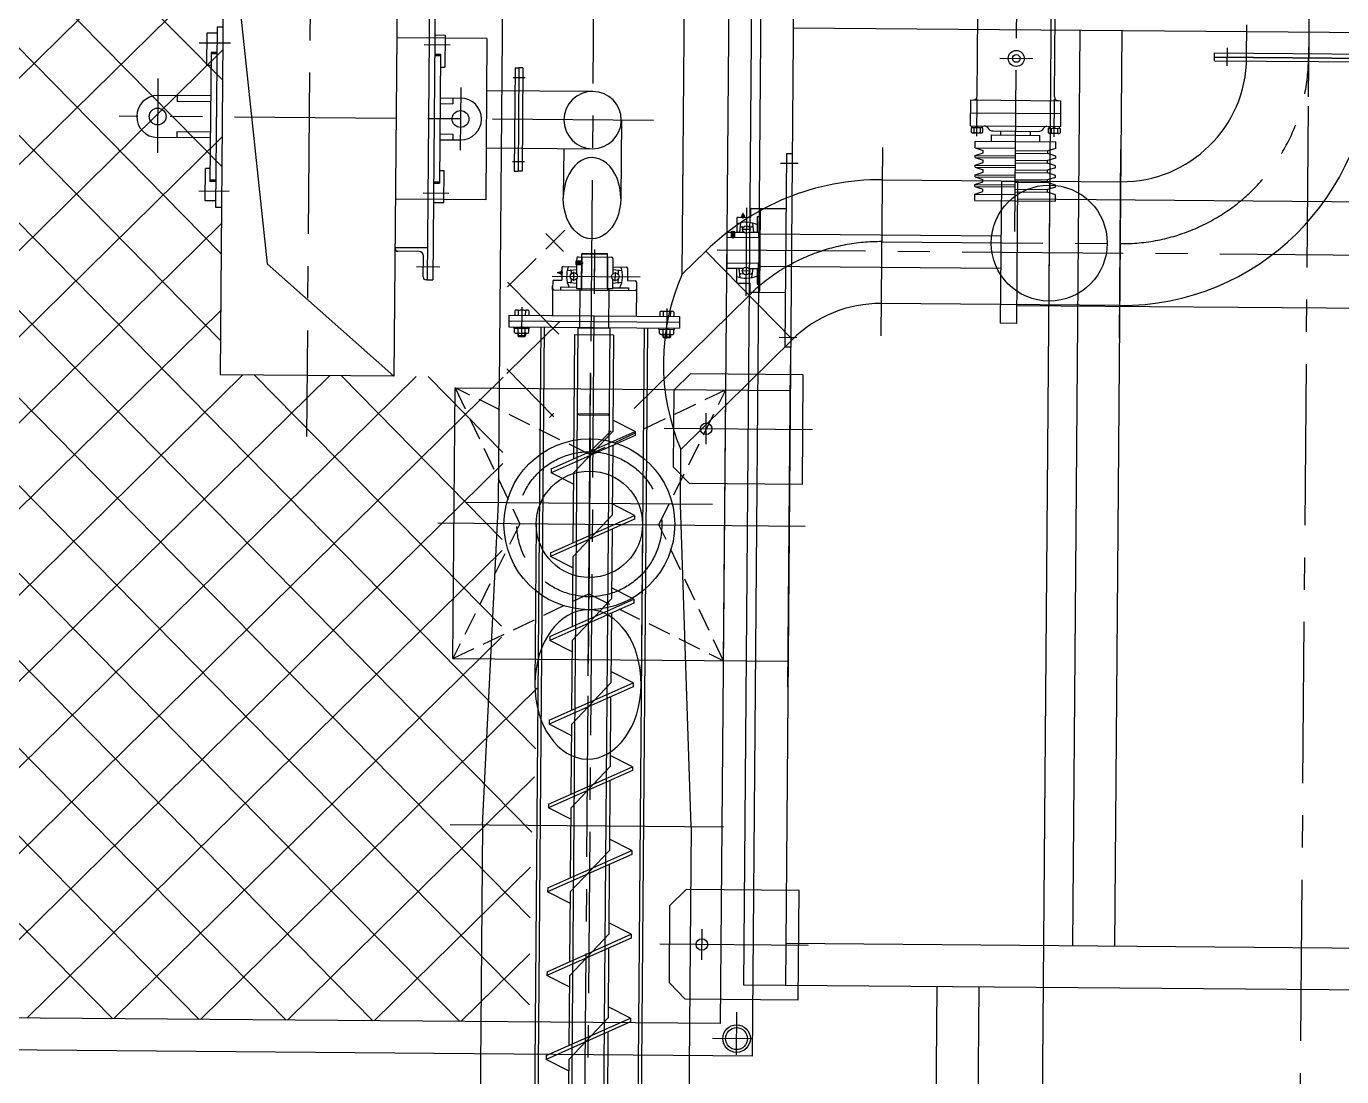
# Model space of a CAD drawing. Header units: millimetres. Extents: x 10462777 to 22643323, y 453826 to 1389191.
# Drawn here: x 11228202 to 11230243, y 603506 to 605135 of the extents above; entities that cross this region are included whole.
import ezdxf

# ---------------------------------------------------------------- set-up
doc = ezdxf.new("R2010")
doc.units = ezdxf.units.MM
doc.header["$LTSCALE"] = 200
doc.header["$MEASUREMENT"] = 0
doc.header["$PDMODE"] = 35
doc.header["$PDSIZE"] = -5
doc.linetypes.add('CENTER', pattern=[2, 1.25, -0.25, 0.25, -0.25])
doc.linetypes.add('HIDDEN_KS1', pattern=[0.26, 0.18, -0.08])
doc.layers.get('0').update_dxf_attribs({"linetype": 'CONTINUOUS'})
doc.layers.get('DEFPOINTS').update_dxf_attribs({"linetype": 'CONTINUOUS'})
for name, color, linetype in [('1', 1, 'CENTER'), ('2', 2, 'CONTINUOUS'), ('3', 3, 'HIDDEN_KS1'), ('4', 4, 'CONTINUOUS'), ('5', 4, 'CONTINUOUS'), ('panel', 4, 'CONTINUOUS')]:
    doc.layers.add(name, color=color, linetype=linetype)

# ---------------------------------------------------------------- blocks, each defined once
blk = doc.blocks.new('shot mc')
at = {"color": 2}
blk.add_line((13134439.1, -239345.8), (13134357.8, -249258.9), dxfattribs=at)
for p, q in [((13133948.1, -242512.6), (13133915.3, -246512.4)), ((13134013.1, -242513.1), (13133980.3, -246513)), ((13133929.4, -246622.6), (13133953.2, -243722.7)), ((13133879.8, -246572.1), (13133902.8, -243772.2)), ((13133110, -244723.8), (13133103.1, -245565.7)), ((13133379.9, -244726), (13133373, -245568)), ((13133535.4, -245764.3), (13133543.2, -244814.3)), ((13133820.4, -245409.6), (13133825.2, -244816.6)), ((13135592.4, -245041.1), (13133992.5, -245028)), ((13134696.1, -245072.8), (13134696.6, -245022.8)), ((13133517.3, -245044.1), (13133452.3, -245043.6)), ((13133517.3, -245044.1), (13133515.3, -245294.1)), ((13134437.5, -245031.7), (13134425.8, -246451.6)), ((13134502.5, -245032.2), (13134490.8, -246452.2)), ((13134646.1, -245078.4), (13134646.2, -245066.4)), ((13133561, -245089.5), (13133559.7, -245249.5)), ((13133561, -245089.5), (13133567, -245089.5)), ((13133567, -245089.5), (13133565.7, -245249.5)), ((13133573, -245089.6), (13133567, -245089.5)), ((13133573, -245089.6), (13133571.7, -245249.6)), ((13133516.7, -245124.6), (13133681.7, -245125.9)), ((13133725.9, -245170.8), (13133724.9, -245292.2)), ((13133516, -245213.7), (13133680.9, -245215)), ((13133636.4, -245214.7), (13133635.8, -245291.5)), ((13133559.7, -245249.5), (13133565.7, -245249.5)), ((13133571.7, -245249.6), (13133565.7, -245249.5)), ((13133515.3, -245294.1), (13133450.3, -245293.6)), ((13133374.7, -245369.5), (13133374.7, -245368)), ((13133374.7, -245368), (13133424.7, -245368.4)), ((13133412.1, -245374.3), (13133379.1, -245374)), ((13133418.3, -245413.8), (13133418.6, -245380.8)), ((13133424.3, -245418.4), (13133422.8, -245418.4)), ((13133424.3, -245418.4), (13133433.3, -245418.4)), ((13133984.1, -246050), (13133988.2, -245550)), ((13133373, -245568), (13133103.1, -245565.7)), ((13133807.9, -245589), (13133833.1, -245564.2)), ((13134008.1, -245565.7), (13133833.1, -245564.2)), ((13134006.7, -245735.7), (13134008.1, -245565.7)), ((13133464.5, -246005.7), (13133467.9, -245585.7)), ((13133467.9, -245585.7), (13133987.9, -245590)), ((13133806.9, -245709), (13133807.9, -245589)), ((13133884.4, -246009.2), (13133887.9, -245589.2)), ((13133817.4, -245766.6), (13133818.1, -245681.3)), ((13133806.9, -245709), (13133831.7, -245734.2)), ((13134006.7, -245735.7), (13133831.7, -245734.2)), ((13133867.4, -245767), (13133485.4, -245763.9)), ((13133510.3, -246264.1), (13133535.4, -245764.3)), ((13133834.3, -246266.8), (13133817.4, -245766.6)), ((13133464.5, -246005.7), (13133984.4, -246010)), ((13133884.3, -246267.2), (13133460.3, -246263.7)), ((13133510.3, -246264.1), (13133506.7, -246714.1)), ((13133834.3, -246266.8), (13133830.6, -246716.7)), ((13133801.3, -246389), (13133826.5, -246364.2)), ((13134001.5, -246365.6), (13133826.5, -246364.2)), ((13134000.1, -246535.6), (13134001.5, -246365.6)), ((13133800.3, -246509), (13133801.3, -246389)), ((13136180.8, -246466), (13133980.9, -246448)), ((13133800.3, -246509), (13133825.1, -246534.2)), ((13136245.2, -246531.5), (13133915.3, -246512.4)), ((13134215.3, -246514.9), (13134209.8, -247189.9)), ((13134280.3, -246515.4), (13134274.8, -247190.4)), ((13134000.1, -246535.6), (13133825.1, -246534.2)), ((13133879.8, -246572.1), (13132279.9, -246559)), ((13133929.4, -246622.6), (13132229.5, -246608.6))]:
    blk.add_line(p, q)
at = {"color": 1, "linetype": 'CENTER'}
for p, q in [((13133248.5, -244296.9), (13133237.3, -245661.5)), ((13134336.4, -245343.2), (13134344, -244414.6)), ((13134313.1, -245074.6), (13134364.1, -245075.1)), ((13133006.8, -245105.9), (13133005.9, -245221.2)), ((13133476.7, -245120.2), (13133475.9, -245217.4)), ((13134277.6, -245195.5), (13134278.1, -245137.3)), ((13134397.6, -245196.5), (13134398.1, -245138.3)), ((13133444.3, -245398.5), (13133408.2, -245398.2))]:
    blk.add_line(p, q, dxfattribs=at)
at = {"color": 7, "linetype": 'Continuous'}
for p, q in [((13133428.4, -244918.4), (13133424.3, -245418.4)), ((13133437.4, -244918.5), (13133433.3, -245418.4)), ((13133098.5, -245025.7), (13133096.2, -245305.7)), ((13133098.5, -245025.7), (13133107.5, -245025.8)), ((13133082.4, -245035.6), (13133082, -245085.6)), ((13133098.4, -245035.7), (13133082.4, -245035.6)), ((13133436.4, -245038.5), (13133452.4, -245038.6)), ((13133452.4, -245038.6), (13133452, -245088.6)), ((13133089.2, -245065.6), (13133087.5, -245265.6)), ((13133098.1, -245067.7), (13133089.1, -245067.6)), ((13133098.2, -245065.7), (13133089.2, -245065.6)), ((13133436.1, -245068.5), (13133445.1, -245068.5)), ((13133445.1, -245068.5), (13133443.5, -245268.5)), ((13133089, -245085.6), (13133082, -245085.6)), ((13133436.1, -245070.5), (13133445.1, -245070.5)), ((13133445, -245088.5), (13133452, -245088.6)), ((13133088.6, -245133.1), (13133006.6, -245132.4)), ((13133036.6, -245132.7), (13133036.5, -245141.7)), ((13133088.5, -245142.1), (13133036.5, -245141.7)), ((13133444.5, -245145), (13133464.5, -245145.2)), ((13133444.6, -245136), (13133476.6, -245136.3)), ((13133464.6, -245136.2), (13133464.5, -245145.2)), ((13133088.1, -245189.1), (13133036.1, -245188.7)), ((13133036.1, -245188.7), (13133036.1, -245197.7)), ((13133088.1, -245198.1), (13133006.1, -245197.4)), ((13133444.1, -245192), (13133464.1, -245192.2)), ((13133444.1, -245201), (13133476.1, -245201.3)), ((13133464.1, -245192.2), (13133464.1, -245201.2)), ((13133080.3, -245295.6), (13133080.7, -245245.6)), ((13133087.7, -245245.6), (13133080.7, -245245.6)), ((13133443.7, -245248.5), (13133450.7, -245248.6)), ((13133450.3, -245298.6), (13133450.7, -245248.6)), ((13133096.5, -245263.7), (13133087.5, -245263.6)), ((13133096.5, -245265.7), (13133087.5, -245265.6)), ((13133434.5, -245266.5), (13133443.5, -245266.5)), ((13133434.5, -245268.5), (13133443.5, -245268.5)), ((13133096.3, -245295.7), (13133080.3, -245295.6)), ((13133096.2, -245305.7), (13133105.2, -245305.8)), ((13133434.3, -245298.5), (13133450.3, -245298.6))]:
    blk.add_line(p, q, dxfattribs=at)
at = {"color": 1}
for p, q in [((13134793.3, -244934.6), (13134791.6, -245134.6)), ((13133920.2, -245306.8), (13133919.1, -245443.3)), ((13133914.7, -245323.2), (13133914.8, -245314.6)), ((13133899, -245342.4), (13133898.9, -245354.3)), ((13133926.9, -245340.3), (13133912.9, -245340.2)), ((13133684.1, -245439.8), (13133684.7, -245371.4)), ((13133946.4, -245372.7), (13133877.9, -245372.1)), ((13133654.6, -245392), (13133666.6, -245392.1)), ((13133618.7, -245412.6), (13133755.2, -245413.7)), ((13133635.1, -245407.4), (13133626.5, -245407.3)), ((13133652.1, -245419.9), (13133652.2, -245405.9)), ((13133716.5, -245420.4), (13133716.6, -245406.4)), ((13133926.4, -245404.7), (13133912.4, -245404.6)), ((13133674.2, -246032.4), (13133678.1, -245562.5)), ((13133857.2, -245673.4), (13133857.6, -245625.4)), ((13134022.4, -245650.8), (13133792.4, -245648.9)), ((13133441.2, -245795.5), (13134011.2, -245800.2)), ((13133850.6, -246473.4), (13133851, -246425.4)), ((13134015.8, -246450.8), (13133785.8, -246448.9))]:
    blk.add_line(p, q, dxfattribs=at)
at = {"color": 3}
for p, q in [((13134278.1, -245133.4), (13134279.1, -245005.4)), ((13134398.1, -245134.3), (13134399.1, -245006.4)), ((13134267.7, -245179.3), (13134268, -245139.3)), ((13134268, -245139.3), (13134408, -245140.4)), ((13134407.7, -245180.4), (13134408, -245140.4)), ((13134267.9, -245159.3), (13134407.9, -245160.4)), ((13134267.7, -245179.3), (13134407.7, -245180.4)), ((13134286.9, -245182.4), (13134268.4, -245182.3)), ((13134268.4, -245182.3), (13134268.4, -245189.2)), ((13134270.3, -245190.3), (13134284.9, -245190.4)), ((13134272.8, -245182.3), (13134272.7, -245189.2)), ((13134278.2, -245182.4), (13134275.9, -245179.3)), ((13134279.8, -245182.4), (13134277.5, -245179.4)), ((13134282.6, -245182.4), (13134282.5, -245189.3)), ((13134286.9, -245189.3), (13134286.9, -245182.4)), ((13134302.7, -245187.4), (13134372.6, -245188)), ((13134314.6, -245193.7), (13134314.7, -245187.5)), ((13134360.6, -245194), (13134360.6, -245187.9)), ((13134388.4, -245183.3), (13134406.9, -245183.4)), ((13134388.4, -245190.1), (13134388.4, -245183.3)), ((13134404.9, -245191.4), (13134390.3, -245191.3)), ((13134392.8, -245183.3), (13134392.7, -245190.2)), ((13134395.6, -245183.3), (13134398, -245180.3)), ((13134397.1, -245183.3), (13134399.6, -245180.4)), ((13134402.6, -245183.4), (13134402.5, -245190.3)), ((13134406.9, -245183.4), (13134406.9, -245190.3)), ((13134274.9, -245213.3), (13134275, -245203.3)), ((13134275, -245203.3), (13134400, -245204.4)), ((13134399.9, -245214.4), (13134400, -245204.4)), ((13134274.8, -245225.5), (13134287.4, -245221.5)), ((13134274.8, -245228.3), (13134274.8, -245225.5)), ((13134274.8, -245225.5), (13134337.3, -245226)), ((13134274.8, -245228.3), (13134287.3, -245232.5)), ((13134274.8, -245228.3), (13134337.3, -245228.9)), ((13134274.9, -245213.3), (13134287.4, -245217.5)), ((13134274.9, -245213.3), (13134337.4, -245213.9)), ((13134287.2, -245236.5), (13134287.3, -245232.5)), ((13134287.4, -245221.5), (13134287.4, -245217.5)), ((13134337.4, -245217.9), (13134387.4, -245218.3)), ((13134337.4, -245221.9), (13134387.4, -245222.3)), ((13134399.8, -245229.4), (13134387.3, -245233.3)), ((13134399.9, -245214.4), (13134387.4, -245218.3)), ((13134387.4, -245222.3), (13134387.4, -245218.3)), ((13134399.8, -245226.5), (13134387.4, -245222.3)), ((13134399.8, -245229.4), (13134399.8, -245226.5)), ((13134274.6, -245255.5), (13134287.1, -245251.5)), ((13134274.7, -245240.5), (13134287.2, -245236.5)), ((13134274.7, -245243.3), (13134274.7, -245240.5)), ((13134274.7, -245240.5), (13134337.2, -245241)), ((13134274.7, -245243.3), (13134287.2, -245247.5)), ((13134274.7, -245243.3), (13134337.2, -245243.9)), ((13134287.1, -245251.5), (13134287.2, -245247.5)), ((13134337.1, -245251.9), (13134387.1, -245252.3)), ((13134337.2, -245236.9), (13134387.2, -245237.3)), ((13134337.2, -245247.9), (13134387.2, -245248.3)), ((13134337.3, -245232.9), (13134387.3, -245233.3)), ((13134387.1, -245252.3), (13134387.2, -245248.3)), ((13134399.6, -245256.5), (13134387.1, -245252.3)), ((13134387.2, -245237.3), (13134387.3, -245233.3)), ((13134399.7, -245241.5), (13134387.2, -245237.3)), ((13134399.7, -245244.4), (13134387.2, -245248.3)), ((13134399.7, -245244.4), (13134399.7, -245241.5)), ((13134274.4, -245273.3), (13134274.5, -245270.5)), ((13134274.4, -245273.3), (13134336.9, -245273.9)), ((13134274.4, -245273.3), (13134286.9, -245277.5)), ((13134274.5, -245270.5), (13134287, -245266.5)), ((13134274.5, -245270.5), (13134337, -245271)), ((13134274.6, -245258.3), (13134274.6, -245255.5)), ((13134274.6, -245255.5), (13134337.1, -245256)), ((13134274.6, -245258.3), (13134287, -245262.5)), ((13134274.6, -245258.3), (13134337.1, -245258.9)), ((13134287, -245266.5), (13134287, -245262.5)), ((13134337, -245262.9), (13134387, -245263.3)), ((13134337, -245266.9), (13134387, -245267.3)), ((13134399.6, -245259.4), (13134387, -245263.3)), ((13134387, -245267.3), (13134387, -245263.3)), ((13134399.5, -245271.5), (13134387, -245267.3)), ((13134399.4, -245274.4), (13134399.5, -245271.5)), ((13134399.6, -245259.4), (13134399.6, -245256.5)), ((13134274.3, -245285.5), (13134286.9, -245281.5)), ((13134274.3, -245295.5), (13134274.3, -245285.5)), ((13134274.3, -245285.5), (13134336.8, -245286)), ((13134286.9, -245281.5), (13134286.9, -245277.5)), ((13134336.9, -245277.9), (13134386.9, -245278.3)), ((13134336.9, -245281.9), (13134386.9, -245282.3)), ((13134399.4, -245274.4), (13134386.9, -245278.3)), ((13134386.9, -245282.3), (13134386.9, -245278.3)), ((13134399.3, -245286.5), (13134386.9, -245282.3)), ((13134399.3, -245296.5), (13134399.3, -245286.5)), ((13133926.2, -245309.5), (13133926.1, -245321.5)), ((13133928.2, -245307.5), (13133939.2, -245307.6)), ((13133941.2, -245309.6), (13133940.1, -245435.6)), ((13134274.3, -245295.5), (13134399.3, -245296.5)), ((13133905.1, -245323.3), (13133904.9, -245344.3)), ((13133907.1, -245321.3), (13133926.1, -245321.5)), ((13133910.9, -245330), (13133909.1, -245344.3)), ((13133911.9, -245321.4), (13133911.9, -245320.5)), ((13133912.1, -245320.2), (13133914.7, -245320.3)), ((13133913.3, -245320.5), (13133913.3, -245321.4)), ((13133914, -245316.4), (13133914.8, -245316.4)), ((13133917.4, -245320.3), (13133914.7, -245320.3)), ((13133915.5, -245316.4), (13133914.8, -245316.4)), ((13133916.2, -245320.5), (13133916.2, -245321.4)), ((13133917.6, -245321.4), (13133917.6, -245320.5)), ((13133929.1, -245330.3), (13133930.7, -245344.5)), ((13133937.1, -245344.6), (13133937.3, -245320)), ((13133937.3, -245320), (13133941.1, -245320.1)), ((13133889.7, -245346.2), (13133889.3, -245398.2)), ((13133889.6, -245352.2), (13133940.8, -245352.6)), ((13133891.7, -245344.2), (13133896, -245344.2)), ((13133901.9, -245343.7), (13133896, -245343.6)), ((13133896, -245343.6), (13133896, -245352.2)), ((13133896.6, -245343.6), (13133896.6, -245352.2)), ((13133901.2, -245352.3), (13133901.3, -245343.7)), ((13133901.8, -245352.3), (13133901.9, -245343.7)), ((13133901.9, -245344.3), (13133915.9, -245344.4)), ((13133911.8, -245336), (13133916, -245336)), ((13133923.9, -245336.1), (13133928.1, -245336.1)), ((13133923.9, -245344.5), (13133938.9, -245344.6)), ((13133938.9, -245344.6), (13133938.8, -245352.6)), ((13133655.9, -245394.9), (13133655.9, -245389.1)), ((13133655.9, -245389.1), (13133664.5, -245389.1)), ((13133655.9, -245389.7), (13133664.5, -245389.7)), ((13133664.5, -245394.4), (13133655.9, -245394.3)), ((13133664.5, -245395), (13133655.9, -245394.9)), ((13133656.5, -245394.9), (13133656.4, -245408.9)), ((13133656.6, -245384.7), (13133656.5, -245389.1)), ((13133658.6, -245382.7), (13133710.6, -245383.2)), ((13133664.6, -245382.8), (13133664.2, -245434)), ((13133704.6, -245383.1), (13133704.2, -245434.3)), ((13133712.6, -245385.2), (13133712.4, -245409.4)), ((13133889.3, -245392.2), (13133940.5, -245392.6)), ((13133938.4, -245400.6), (13133938.5, -245392.6)), ((13133628.4, -245406.5), (13133628.4, -245407.3)), ((13133628.4, -245408.1), (13133628.4, -245407.3)), ((13133632.3, -245404.7), (13133632.2, -245407.3)), ((13133632.2, -245410), (13133632.2, -245407.3)), ((13133633.3, -245410.2), (13133632.4, -245410.2)), ((13133633.4, -245404.5), (13133632.5, -245404.5)), ((13133632.5, -245405.9), (13133633.4, -245405.9)), ((13133632.5, -245408.8), (13133633.4, -245408.8)), ((13133633.4, -245399.7), (13133633.3, -245418.7)), ((13133635.4, -245397.7), (13133656.4, -245397.9)), ((13133642, -245403.7), (13133656.4, -245402.1)), ((13133648, -245404.7), (13133648, -245408.9)), ((13133712.4, -245398.4), (13133733.4, -245398.5)), ((13133726.8, -245404.4), (13133712.4, -245402.6)), ((13133720.8, -245405.3), (13133720.7, -245409.5)), ((13133735.4, -245400.6), (13133735.3, -245419.6)), ((13133891.2, -245400.2), (13133915.5, -245400.4)), ((13133904.4, -245400.3), (13133904.3, -245421.3)), ((13133910.2, -245414.8), (13133908.6, -245400.3)), ((13133911.2, -245408.7), (13133915.4, -245408.8)), ((13133923.3, -245408.8), (13133927.5, -245408.9)), ((13133923.4, -245400.5), (13133938.4, -245400.6)), ((13133928.4, -245414.7), (13133930.2, -245400.5)), ((13133936.6, -245400.6), (13133936.4, -245425.1)), ((13133619.3, -245420.6), (13133619.2, -245431.6)), ((13133621.2, -245433.6), (13133747.2, -245434.7)), ((13133621.3, -245418.6), (13133633.3, -245418.7)), ((13133656.2, -245430.1), (13133631.6, -245429.9)), ((13133631.6, -245429.9), (13133631.6, -245433.7)), ((13133642, -245421.9), (13133656.2, -245423.7)), ((13133647.9, -245416.8), (13133647.9, -245421)), ((13133656.3, -245416.9), (13133656.2, -245431.9)), ((13133656.2, -245431.9), (13133664.2, -245432)), ((13133712.2, -245432.4), (13133704.2, -245432.3)), ((13133712.3, -245417.3), (13133712.2, -245432.4)), ((13133726.5, -245422.6), (13133712.2, -245424.2)), ((13133712.2, -245430.6), (13133736.7, -245430.8)), ((13133720.7, -245417.4), (13133720.6, -245421.6)), ((13133735.3, -245419.6), (13133747.3, -245419.7)), ((13133736.7, -245430.8), (13133736.7, -245434.6)), ((13133749.3, -245421.7), (13133749.2, -245432.7)), ((13133906.2, -245423.3), (13133925.2, -245423.5)), ((13133925.2, -245423.5), (13133925.2, -245435.5)), ((13133936.4, -245425.1), (13133940.2, -245425.1)), ((13133927.1, -245437.5), (13133938.1, -245437.6))]:
    blk.add_line(p, q, dxfattribs=at)
at = {"color": 1, "linetype": 'Continuous'}
for p, q in [((13133070.8, -245050.5), (13133119.4, -245050.9)), ((13133420, -245053.3), (13133460.3, -245053.7)), ((13133070.4, -245280.5), (13133117.5, -245280.9)), ((13133418.1, -245283.3), (13133458.4, -245283.7))]:
    blk.add_line(p, q, dxfattribs=at)
at = {"color": 7, "linetype": 'CENTER'}
for p, q in [((13134646.2, -245066.4), (13134938.2, -245068.8)), ((13134646.1, -245072.4), (13134938.1, -245074.8)), ((13134646.1, -245078.4), (13134938.1, -245080.8))]:
    blk.add_line(p, q, dxfattribs=at)
at = {"color": 7}
for p, q in [((13134938.1, -245075.8), (13134646.1, -245073.4)), ((13134131, -245213.2), (13134128.6, -245505.2)), ((13134498.6, -245508.2), (13134501, -245216.2)), ((13134130.6, -245263.2), (13134500.6, -245266.2)), ((13133856.7, -245373.9), (13133820.4, -245409.6)), ((13133991.4, -245510.8), (13133856.7, -245374)), ((13134499, -245458.2), (13134129, -245455.2)), ((13133991.4, -245510.8), (13133818.1, -245681.3)), ((13133867.4, -245767), (13133485.4, -245763.9))]:
    blk.add_line(p, q, dxfattribs=at)
at = {"color": 3, "linetype": 'Continuous'}
for p, q in [((13134269.7, -245182.3), (13134269.7, -245179.3)), ((13134285.7, -245182.4), (13134285.7, -245179.4)), ((13134389.7, -245183.3), (13134389.7, -245180.3)), ((13134405.7, -245183.4), (13134405.7, -245180.4)), ((13134300, -245203.5), (13134300.1, -245193.5)), ((13134300.1, -245193.5), (13134375.1, -245194.2)), ((13134375, -245204.2), (13134375.1, -245194.2))]:
    blk.add_line(p, q, dxfattribs=at)
at = {"color": 3}
for centre, radius in [((13134338.6, -245074.9), 12.4), ((13134338.6, -245074.9), 6), ((13133919.9, -245340.2), 5.77), ((13133652.1, -245412.9), 5.77), ((13133716.5, -245413.4), 5.77), ((13133919.4, -245404.6), 5.77)]:
    blk.add_circle(centre, radius, dxfattribs=at)
for centre, radius in [((13133006.3, -245164.9), 13), ((13133476.3, -245168.8), 13), ((13133857.4, -245649.4), 9), ((13133850.8, -246449.4), 9)]:
    blk.add_circle(centre, radius)
at = {"color": 7}
for centre, radius, start, end in [((13134502.1, -245072.2), 386, 269.5305, 359.5305), ((13134502.1, -245072.2), 194, 269.5305, 359.5305), ((13134127.4, -245649.1), 386, 89.5305, 134.5305), ((13134127.4, -245649.1), 194, 89.5305, 134.5305)]:
    blk.add_arc(centre, radius, start, end, dxfattribs=at)
for centre, radius, start, end in [((13133681.3, -245170.5), 44.5, 269.5305, 89.5305), ((13133006.3, -245164.9), 32.5, 89.5305, 269.5305), ((13133476.3, -245168.8), 32.5, 269.5305, 89.5305), ((13133379.2, -245369.5), 4.5, 179.5305, 269.5305), ((13133412.1, -245380.8), 6.5, 359.5305, 89.5305), ((13133422.8, -245413.9), 4.5, 179.5305, 269.5305), ((13134132.1, -245548), 341.1, 156.0626, 202.9984)]:
    blk.add_arc(centre, radius, start, end)
at = {"color": 3}
for centre, radius, start, end in [((13134272.1, -245133.3), 6, 269.5305, 359.5305), ((13134404.1, -245134.4), 6, 179.5305, 269.5305), ((13134270.6, -245187.6), 2.67, 214.8454, 324.2155), ((13134277.7, -245179.1), 11.2, 243.6509, 295.4101), ((13134284.7, -245187.8), 2.67, 214.8454, 324.2155), ((13134289.5, -245184.5), 5, 27.9984, 89.5305), ((13134302.7, -245177.4), 10, 207.9984, 269.5305), ((13134372.7, -245178), 10, 269.5305, 331.0626), ((13134385.9, -245185.2), 5, 89.5305, 151.0626), ((13134390.6, -245188.6), 2.67, 214.8454, 324.2155), ((13134397.7, -245180.1), 11.2, 243.6509, 295.4101), ((13134404.7, -245188.7), 2.67, 214.8454, 324.2155), ((13133928.2, -245309.5), 2, 89.5305, 179.5305), ((13133939.2, -245309.6), 2, 359.5305, 89.5305), ((13133919.3, -245370.4), 41.4, 64.3851, 110.2646), ((13133907.1, -245323.3), 2, 89.5305, 179.5305), ((13133911.9, -245334.5), 1.5, 172.8373, 269.5305), ((13133912.1, -245320.5), 0.22, 89.5305, 179.5305), ((13133903.3, -245315.2), 10.7, 331.9998, 353.5358), ((13133913, -245320.5), 0.22, 359.5305, 89.5305), ((13133913.5, -245320.5), 0.22, 89.5305, 179.5305), ((13133926.2, -245315.4), 10.7, 185.5252, 207.0612), ((13133916, -245320.5), 0.22, 359.5305, 89.5305), ((13133916.4, -245320.5), 0.22, 89.5305, 179.5305), ((13133917.4, -245320.5), 0.22, 359.5305, 89.5305), ((13133928.1, -245334.6), 1.5, 269.5305, 6.2237), ((13133891.7, -245346.2), 2, 89.5305, 179.5305), ((13133658.6, -245384.7), 2, 89.5305, 179.5305), ((13133710.6, -245385.2), 2, 359.5305, 89.5305), ((13133627.4, -245395.8), 10.7, 275.5252, 297.0612), ((13133627.2, -245418.8), 10.7, 61.9998, 83.5358), ((13133632.5, -245408.6), 0.22, 179.5305, 269.5305), ((13133632.4, -245409), 0.22, 89.5305, 179.5305), ((13133632.4, -245410), 0.22, 179.5305, 269.5305), ((13133632.5, -245404.7), 0.22, 89.5305, 179.5305), ((13133632.5, -245405.7), 0.22, 179.5305, 269.5305), ((13133632.5, -245406.1), 0.22, 89.5305, 179.5305), ((13133635.4, -245399.7), 2, 89.5305, 179.5305), ((13133682.3, -245412.8), 41.4, 158.7963, 204.6758), ((13133646.5, -245404.7), 1.5, 359.5305, 96.2237), ((13133722.3, -245405.3), 1.5, 82.8373, 179.5305), ((13133686.3, -245412.8), 41.4, 334.3851, 20.2646), ((13133733.4, -245400.5), 2, 359.5305, 89.5305), ((13133891.3, -245398.2), 2, 179.5305, 269.5305), ((13133919.3, -245374.4), 41.4, 248.7963, 294.6758), ((13133911.2, -245410.2), 1.5, 89.5305, 186.2237), ((13133927.5, -245410.4), 1.5, 352.8373, 89.5305), ((13133621.2, -245431.6), 2, 179.5305, 269.5305), ((13133621.3, -245420.6), 2, 89.5305, 179.5305), ((13133646.4, -245421), 1.5, 262.8373, 359.5305), ((13133722.1, -245421.6), 1.5, 179.5305, 276.2237), ((13133747.2, -245432.7), 2, 269.5305, 359.5305), ((13133747.3, -245421.7), 2, 359.5305, 89.5305), ((13133906.3, -245421.3), 2, 179.5305, 269.5305), ((13133927.2, -245435.5), 2, 179.5305, 269.5305), ((13133938.1, -245435.6), 2, 269.5305, 359.5305)]:
    blk.add_arc(centre, radius, start, end, dxfattribs=at)
at = {"extrusion": (0, 0, -1)}
blk.add_ellipse((13133680.3, -245291.8), major_axis=(0.5, 63), ratio=0.707107, start_param=1.570796, end_param=4.712389, dxfattribs=at)
at = {"layer": '1'}
for p, q in [((13134840.7, -239149.2), (13134757.1, -249355.1)), ((13133700.2, -242863.6), (13133661.7, -247565.4)), ((13134666, -245086.1), (13134666.3, -245058.4)), ((13133557.8, -245104.5), (13133576.8, -245104.6)), ((13133775.8, -245171.2), (13132946.7, -245164.5)), ((13133556.8, -245234.5), (13133575.8, -245234.6)), ((13134000.1, -245238.1), (13133972.8, -245237.9)), ((13134390.7, -245247.5), (13134388.8, -245485.9)), ((13135704.6, -245387.1), (13133874.7, -245372.1)), ((13134129.8, -245359.2), (13134499.8, -245362.2)), ((13133658.8, -248524.7), (13133684.6, -245377.1)), ((13133924, -245442.4), (13133677.1, -245685.3)), ((13133571.4, -245460.7), (13133571, -245507.3)), ((13133796.4, -245462.6), (13133796, -245509.2)), ((13133997.9, -245508.1), (13133970.6, -245507.9)), ((13133904.4, -246620.4), (13133905, -246554.6)), ((13133929.6, -246595.6), (13133867.5, -246595))]:
    blk.add_line(p, q, dxfattribs=at)
blk.add_circle((13133676.2, -245797.5), 112.5, dxfattribs=at)
for centre, start, end in [((13134502.1, -245072.2), 269.5305, 359.5305), ((13134127.4, -245649.1), 89.5305, 134.5305)]:
    blk.add_arc(centre, 290, start, end, dxfattribs=at)
at = {"layer": '2'}
for p, q in [((13133452.3, -245043.6), (13133377.3, -245043)), ((13133981.9, -245222.9), (13133979.4, -245522.9)), ((13133990.9, -245223), (13133981.9, -245222.9)), ((13134315.6, -245265.7), (13134313.8, -245485.7)), ((13134340.6, -245265.9), (13134315.6, -245265.7)), ((13134340.6, -245265.9), (13134338.8, -245485.9)), ((13133450.3, -245293.6), (13133375.3, -245293)), ((13135240.3, -245300.8), (13134340.3, -245293.4)), ((13133939.2, -245307.6), (13133981.2, -245307.9)), ((13134314.9, -245350.7), (13133940.9, -245347.6)), ((13133664.2, -245432), (13133664.6, -245378)), ((13133664.6, -245378), (13133665.6, -245377)), ((13133664.6, -245378), (13133704.6, -245378.3)), ((13133665.6, -245377), (13133703.6, -245377.3)), ((13133704.6, -245378.3), (13133703.6, -245377.3)), ((13133704.2, -245432.3), (13133704.6, -245378.3)), ((13134314.4, -245400.7), (13133940.5, -245397.6)), ((13133619.2, -245431.6), (13133618.8, -245473.6)), ((13133619.2, -245433.6), (13133619.2, -245427.6)), ((13133661.2, -245493), (13133661.7, -245432)), ((13133661.7, -245432), (13133706.7, -245432.3)), ((13133706.2, -245493.3), (13133706.7, -245432.3)), ((13133749.2, -245432.7), (13133748.8, -245474.7)), ((13133938.1, -245437.6), (13133980.1, -245437.9)), ((13133551.3, -245473.1), (13133551.2, -245491.1)), ((13133551.3, -245473.1), (13133816.3, -245475.2)), ((13133816.3, -245475.2), (13133816.2, -245493.2)), ((13135238.9, -245465.7), (13134339, -245458.4)), ((13133551.2, -245491.1), (13133816.2, -245493.2)), ((13133551.3, -245482.1), (13133816.2, -245484.2)), ((13133606.1, -245491.5), (13133583.1, -248298.4)), ((13133601.1, -245491.5), (13133584.9, -247464.8)), ((13133635.9, -248297.8), (13133658.9, -245492.9)), ((13133658.9, -245492.9), (13133708.4, -245493.3)), ((13133685.4, -248298.2), (13133708.4, -245493.3)), ((13133761.3, -245492.8), (13133738.3, -248299.7)), ((13133766.3, -245492.8), (13133750.1, -247466.1)), ((13134338.8, -245485.9), (13134313.8, -245485.7)), ((13133653.3, -245502.9), (13133651.8, -245696.1)), ((13133713.8, -245503.4), (13133712.6, -245653.4)), ((13133988.4, -245523), (13133979.4, -245522.9)), ((13133657.8, -245625.9), (13133707.3, -245626.3)), ((13133659.8, -245627.9), (13133657.8, -245625.9)), ((13133659.8, -245627.9), (13133705.3, -245628.3)), ((13133705.3, -245628.3), (13133707.3, -245626.3)), ((13133747.4, -245653.7), (13133712.7, -245636)), ((13133747.3, -245659.7), (13133616.8, -245717.6)), ((13133616.9, -245711.6), (13133747.4, -245653.7)), ((13133712.6, -245653.4), (13133651.6, -245717.9)), ((13133747.4, -245653.7), (13133747.3, -245659.7)), ((13133712.4, -245675.1), (13133711.5, -245783.4)), ((13133616.9, -245711.6), (13133616.8, -245717.6)), ((13133651.4, -245735.3), (13133616.8, -245717.6)), ((13133651.6, -245717.9), (13133650.7, -245826.1)), ((13133615.8, -245841.6), (13133746.3, -245783.7)), ((13133711.5, -245783.4), (13133650.5, -245847.9)), ((13133746.3, -245783.7), (13133711.7, -245766)), ((13133746.3, -245783.7), (13133746.2, -245789.7)), ((13133593.7, -245796.8), (13133591.6, -246045.2)), ((13133746.2, -245789.7), (13133615.8, -245847.6)), ((13133758.7, -245798.1), (13133756.6, -246046.5)), ((13133711.4, -245805.1), (13133710.5, -245913.4)), ((13133615.8, -245841.6), (13133615.8, -245847.6)), ((13133650.4, -245865.3), (13133615.8, -245847.6)), ((13133650.5, -245847.9), (13133649.6, -245956.1)), ((13133745.2, -245913.7), (13133710.6, -245896)), ((13133614.7, -245971.6), (13133745.2, -245913.7)), ((13133745.2, -245919.7), (13133614.7, -245977.6)), ((13133710.5, -245913.4), (13133649.4, -245977.9)), ((13133745.2, -245913.7), (13133745.2, -245919.7)), ((13133710.3, -245935.1), (13133709.4, -246043.4)), ((13133614.7, -245971.6), (13133614.7, -245977.6)), ((13133649.3, -245995.2), (13133614.7, -245977.6)), ((13133649.4, -245977.9), (13133648.6, -246086.1)), ((13133744.2, -246043.7), (13133709.6, -246026)), ((13133613.7, -246101.6), (13133744.2, -246043.7)), ((13133709.4, -246043.4), (13133648.4, -246107.9)), ((13133744.2, -246043.7), (13133744.1, -246049.7)), ((13133744.1, -246049.7), (13133613.6, -246107.6)), ((13133709.2, -246065.1), (13133708.3, -246173.4)), ((13133613.7, -246101.6), (13133613.6, -246107.6)), ((13133648.2, -246125.2), (13133613.6, -246107.6)), ((13133648.4, -246107.9), (13133647.5, -246216.1)), ((13133743.1, -246173.6), (13133708.5, -246156)), ((13133612.6, -246231.6), (13133743.1, -246173.6)), ((13133743, -246179.6), (13133612.6, -246237.6)), ((13133708.3, -246173.4), (13133647.3, -246237.9)), ((13133743.1, -246173.6), (13133743, -246179.6)), ((13133708.2, -246195.1), (13133707.3, -246303.4)), ((13133612.6, -246231.6), (13133612.6, -246237.6)), ((13133647.2, -246255.2), (13133612.6, -246237.6)), ((13133647.3, -246237.9), (13133646.4, -246346.1)), ((13133742, -246303.6), (13133707.4, -246286)), ((13133742, -246309.6), (13133611.5, -246367.6)), ((13133611.6, -246361.6), (13133742, -246303.6)), ((13133707.3, -246303.4), (13133646.3, -246367.9)), ((13133742, -246303.6), (13133742, -246309.6)), ((13133707.1, -246325.1), (13133706.2, -246433.4)), ((13133611.6, -246361.6), (13133611.5, -246367.6)), ((13133646.1, -246385.2), (13133611.5, -246367.6)), ((13133646.3, -246367.9), (13133645.4, -246476.1)), ((13133741, -246433.6), (13133706.4, -246416)), ((13133610.5, -246491.6), (13133741, -246433.6)), ((13133706.2, -246433.4), (13133645.2, -246497.9)), ((13133741, -246433.6), (13133740.9, -246439.6)), ((13133740.9, -246439.6), (13133610.4, -246497.6)), ((13133706, -246455.1), (13133705.2, -246563.3)), ((13133610.5, -246491.6), (13133610.4, -246497.6)), ((13133645, -246515.2), (13133610.4, -246497.6)), ((13133645.2, -246497.9), (13133644.3, -246606.1)), ((13133739.9, -246563.6), (13133705.3, -246546)), ((13133609.4, -246621.6), (13133739.9, -246563.6)), ((13133739.8, -246569.6), (13133609.4, -246627.6)), ((13133705.2, -246563.3), (13133644.1, -246627.9)), ((13133739.9, -246563.6), (13133739.8, -246569.6)), ((13133705, -246585.1), (13133704.1, -246693.3)), ((13133609.4, -246621.6), (13133609.4, -246627.6)), ((13133644, -246645.2), (13133609.4, -246627.6)), ((13133644.1, -246627.9), (13133643.2, -246736.1))]:
    blk.add_line(p, q, dxfattribs=at)
for centre, radius in [((13134389.8, -245361.3), 90), ((13133676.2, -245797.5), 132.5), ((13133676.2, -245797.5), 82.5)]:
    blk.add_circle(centre, radius, dxfattribs=at)
blk.add_arc((13133681.3, -245170.5), 44.5, 89.5305, 269.5305, dxfattribs=at)
blk.add_ellipse((13133680.3, -245291.8), major_axis=(-0.5, -63), ratio=0.707107, start_param=1.570796, end_param=4.712389, dxfattribs=at)
at = {"layer": '2', "extrusion": (0, 0, -1)}
blk.add_ellipse((13133674.1, -246045.9), major_axis=(0.9, 115.9), ratio=0.711706, dxfattribs=at)
at = {"layer": '3'}
for p, q in [((13133467.9, -245585.7), (13133568.2, -245796.6)), ((13133677.1, -245689.5), (13133467.9, -245585.7)), ((13133887.9, -245589.2), (13133677.1, -245689.5)), ((13133784.2, -245798.3), (13133887.9, -245589.2)), ((13133568.2, -245796.6), (13133464.5, -246005.7)), ((13133884.4, -246009.2), (13133784.2, -245798.3)), ((13133464.5, -246005.7), (13133675.3, -245905.4)), ((13133675.3, -245905.4), (13133884.4, -246009.2))]:
    blk.add_line(p, q, dxfattribs=at)
at = {"layer": '4', "linetype": 'Continuous'}
for p, q in [((13133106.8, -245108), (13132298.5, -244286.3)), ((13133105.7, -245242.7), (13132297.4, -244421)), ((13133104.6, -245377.4), (13132296.3, -244555.7)), ((13133103.5, -245512.1), (13132295.2, -244690.4)), ((13133109.4, -244792.7), (13132287.7, -245601)), ((13133593.2, -246145.7), (13132294.1, -244825.1)), ((13133108.3, -244927.4), (13132286.6, -245735.7)), ((13133586.7, -246274.9), (13132293, -244959.8)), ((13133107.2, -245062.1), (13132285.5, -245870.4)), ((13133584.2, -246408.2), (13132291.9, -245094.5)), ((13133106.1, -245196.8), (13132284.4, -246005.1)), ((13133583.1, -246542.9), (13132290.8, -245229.2)), ((13133105, -245331.5), (13132283.3, -246139.8)), ((13133638.3, -245341.3), (13133608.7, -245370.5)), ((13133636.3, -245374.6), (13133608.9, -245346.7)), ((13133475, -246568.8), (13132289.7, -245363.9)), ((13133593.5, -245385.3), (13133549.2, -245429)), ((13133628.6, -245502.6), (13133549.2, -245421.9)), ((13133103.9, -245466.2), (13132282.2, -246274.5)), ((13133629.7, -245483.3), (13133548.1, -245563.7)), ((13133340.3, -246567.7), (13132288.6, -245498.6)), ((13133620.9, -245630.6), (13133548.1, -245556.6)), ((13133272.9, -245567.1), (13132280, -246543.9)), ((13133138.2, -245566), (13132281.1, -246409.2)), ((13133407.6, -245568.2), (13132399.5, -246560)), ((13133542.3, -245569.3), (13132534.2, -246561.1)), ((13133539.9, -245955.7), (13133156.7, -245566.2)), ((13133541, -245821), (13133291.4, -245567.3)), ((13133542.1, -245686.3), (13133426.1, -245568.4)), ((13133205.6, -246566.6), (13132287.5, -245633.3)), ((13133621.2, -245625.4), (13133614.5, -245631.9)), ((13133541.9, -245703.3), (13132668.9, -246562.2)), ((13133070.9, -246565.5), (13132286.4, -245768)), ((13133540.8, -245838), (13132803.6, -246563.3)), ((13132936.2, -246564.4), (13132285.3, -245902.7)), ((13133539.7, -245972.7), (13132938.3, -246564.4)), ((13133595.2, -246051.8), (13133073, -246565.5)), ((13133591, -246189.5), (13133207.7, -246566.6)), ((13133584.8, -246329.2), (13133342.3, -246567.7)), ((13133583.7, -246463.9), (13133477, -246568.8))]:
    blk.add_line(p, q, dxfattribs=at)
at = {"layer": '4'}
for p, q in [((13133109.6, -244765.8), (13133176, -245393.4)), ((13133176, -245393.4), (13133373, -245568)), ((13133653.3, -245502.9), (13133713.8, -245503.4))]:
    blk.add_line(p, q, dxfattribs=at)
for radius in [21.4, 17]:
    blk.add_circle((13133904.6, -246595.4), radius, dxfattribs=at)
for points in [[(13133653.3, -245502.9), (13133658.8, -245502.9), (13133658.9, -245496.9), (13133653.3, -245502.9)], [(13133713.8, -245503.4), (13133708.3, -245503.3), (13133708.4, -245497.3), (13133713.8, -245503.4)]]:
    blk.add_solid(points, dxfattribs=at)
at = {"layer": '5'}
for p, q in [((13133560.4, -245466.3), (13133560.4, -245473.1)), ((13133560.4, -245466.3), (13133560.4, -245473.1)), ((13133563.2, -245465.1), (13133579.6, -245465.3)), ((13133563.2, -245465.1), (13133579.6, -245465.3)), ((13133565.9, -245466.3), (13133565.8, -245473.2)), ((13133565.9, -245466.3), (13133565.8, -245473.2)), ((13133576.9, -245466.4), (13133576.8, -245473.3)), ((13133576.9, -245466.4), (13133576.8, -245473.3)), ((13133582.4, -245466.4), (13133582.3, -245473.3)), ((13133582.4, -245466.4), (13133582.3, -245473.3)), ((13133785.4, -245468.1), (13133785.4, -245475)), ((13133785.4, -245468.1), (13133785.4, -245475)), ((13133788.2, -245467), (13133804.6, -245467.1)), ((13133788.2, -245467), (13133804.6, -245467.1)), ((13133790.9, -245468.2), (13133790.8, -245475)), ((13133790.9, -245468.2), (13133790.8, -245475)), ((13133801.9, -245468.2), (13133801.8, -245475.1)), ((13133801.9, -245468.2), (13133801.8, -245475.1)), ((13133807.3, -245468.3), (13133807.3, -245475.1)), ((13133807.3, -245468.3), (13133807.3, -245475.1)), ((13133559.2, -245493.1), (13133559.2, -245491.1)), ((13133559.2, -245493.1), (13133559.2, -245491.1)), ((13133559.2, -245493.1), (13133583.1, -245493.3)), ((13133559.2, -245493.1), (13133583.1, -245493.3)), ((13133560.1, -245500), (13133560.2, -245493.1)), ((13133560.1, -245500), (13133560.2, -245493.1)), ((13133565.6, -245500), (13133565.7, -245493.2)), ((13133565.6, -245500), (13133565.7, -245493.2)), ((13133571.2, -245493.2), (13133569.2, -245491.2)), ((13133571.2, -245493.2), (13133569.2, -245491.2)), ((13133571.2, -245491.2), (13133573.2, -245493.2)), ((13133571.2, -245491.2), (13133573.2, -245493.2)), ((13133576.6, -245500.1), (13133576.6, -245493.3)), ((13133576.6, -245500.1), (13133576.6, -245493.3)), ((13133582.1, -245500.2), (13133582.1, -245493.3)), ((13133582.1, -245500.2), (13133582.1, -245493.3)), ((13133583.1, -245493.3), (13133583.2, -245491.3)), ((13133583.1, -245493.3), (13133583.2, -245491.3)), ((13133784.2, -245495), (13133784.2, -245493)), ((13133784.2, -245495), (13133784.2, -245493)), ((13133784.2, -245495), (13133808.1, -245495.2)), ((13133784.2, -245495), (13133808.1, -245495.2)), ((13133785.1, -245501.8), (13133785.2, -245495)), ((13133785.1, -245501.8), (13133785.2, -245495)), ((13133790.6, -245501.9), (13133790.7, -245495)), ((13133790.6, -245501.9), (13133790.7, -245495)), ((13133796.2, -245495.1), (13133794.2, -245493)), ((13133796.2, -245495.1), (13133794.2, -245493)), ((13133796.2, -245493.1), (13133798.2, -245495.1)), ((13133796.2, -245493.1), (13133798.2, -245495.1)), ((13133801.6, -245502), (13133801.6, -245495.1)), ((13133801.6, -245502), (13133801.6, -245495.1)), ((13133807.1, -245502), (13133807.1, -245495.1)), ((13133807.1, -245502), (13133807.1, -245495.1)), ((13133808.1, -245495.2), (13133808.1, -245493.2)), ((13133808.1, -245495.2), (13133808.1, -245493.2)), ((13133562.9, -245501.1), (13133579.3, -245501.3)), ((13133562.9, -245501.1), (13133579.3, -245501.3)), ((13133565.1, -245501.2), (13133565.1, -245505.2)), ((13133565.1, -245501.2), (13133565.1, -245505.2)), ((13133577.1, -245505.3), (13133565.1, -245505.2)), ((13133577.1, -245505.3), (13133565.1, -245505.2)), ((13133565.1, -245505.2), (13133566.1, -245506.2)), ((13133565.1, -245505.2), (13133566.1, -245506.2)), ((13133566.1, -245506.2), (13133566.1, -245501.2)), ((13133566.1, -245506.2), (13133566.1, -245501.2)), ((13133566.1, -245506.2), (13133576.1, -245506.3)), ((13133566.1, -245506.2), (13133576.1, -245506.3)), ((13133576.1, -245506.3), (13133576.1, -245501.3)), ((13133576.1, -245506.3), (13133576.1, -245501.3)), ((13133577.1, -245505.3), (13133576.1, -245506.3)), ((13133577.1, -245505.3), (13133576.1, -245506.3)), ((13133577.1, -245501.3), (13133577.1, -245505.3)), ((13133577.1, -245501.3), (13133577.1, -245505.3)), ((13133787.9, -245503), (13133804.3, -245503.1)), ((13133787.9, -245503), (13133804.3, -245503.1)), ((13133790.1, -245503), (13133790.1, -245507)), ((13133790.1, -245503), (13133790.1, -245507)), ((13133802.1, -245507.1), (13133790.1, -245507)), ((13133802.1, -245507.1), (13133790.1, -245507)), ((13133790.1, -245507), (13133791.1, -245508)), ((13133790.1, -245507), (13133791.1, -245508)), ((13133791.1, -245508), (13133791.1, -245503)), ((13133791.1, -245508), (13133791.1, -245503)), ((13133791.1, -245508), (13133801.1, -245508.1)), ((13133791.1, -245508), (13133801.1, -245508.1)), ((13133801.1, -245508.1), (13133801.1, -245503.1)), ((13133801.1, -245508.1), (13133801.1, -245503.1)), ((13133802.1, -245507.1), (13133801.1, -245508.1)), ((13133802.1, -245507.1), (13133801.1, -245508.1)), ((13133802.1, -245503.1), (13133802.1, -245507.1)), ((13133802.1, -245503.1), (13133802.1, -245507.1))]:
    blk.add_line(p, q, dxfattribs=at)
for centre, radius, start, end in [((13133563.1, -245469), 3.88, 44.4864, 134.5745), ((13133563.1, -245469), 3.88, 44.4864, 134.5745), ((13133571.3, -245479), 13.8, 66.1039, 112.9571), ((13133571.3, -245479), 13.8, 66.1039, 112.9571), ((13133579.6, -245469.2), 3.88, 44.4864, 134.5745), ((13133579.6, -245469.2), 3.88, 44.4864, 134.5745), ((13133788.1, -245470.9), 3.88, 44.4864, 134.5745), ((13133788.1, -245470.9), 3.88, 44.4864, 134.5745), ((13133796.3, -245480.9), 13.8, 66.1039, 112.9571), ((13133796.3, -245480.9), 13.8, 66.1039, 112.9571), ((13133804.6, -245471), 3.88, 44.4864, 134.5745), ((13133804.6, -245471), 3.88, 44.4864, 134.5745), ((13133562.9, -245497.3), 3.88, 224.4864, 314.5745), ((13133562.9, -245497.3), 3.88, 224.4864, 314.5745), ((13133571.2, -245487.4), 13.8, 246.1039, 292.9571), ((13133571.2, -245487.4), 13.8, 246.1039, 292.9571), ((13133579.4, -245497.4), 3.88, 224.4864, 314.5745), ((13133579.4, -245497.4), 3.88, 224.4864, 314.5745), ((13133787.9, -245499.1), 3.88, 224.4864, 314.5745), ((13133787.9, -245499.1), 3.88, 224.4864, 314.5745), ((13133796.2, -245489.3), 13.8, 246.1039, 292.9571), ((13133796.2, -245489.3), 13.8, 246.1039, 292.9571), ((13133804.4, -245499.3), 3.88, 224.4864, 314.5745), ((13133804.4, -245499.3), 3.88, 224.4864, 314.5745)]:
    blk.add_arc(centre, radius, start, end, dxfattribs=at)
at = {"layer": 'DEFPOINTS', "color": 0, "linetype": 'ByBlock'}
for p in [(13133005.9, -245221.2), (13133443.5, -245268.5), (13133233.4, -245521.8)]:
    blk.add_point(p, dxfattribs=at)

msp = doc.modelspace()

# ---------------------------------------------------------------- block references
at = {"layer": 'panel'}
msp.add_blockref('shot mc', (-1904600.65073, 850160.17441), dxfattribs=at)

doc.saveas('drawing.dxf')
